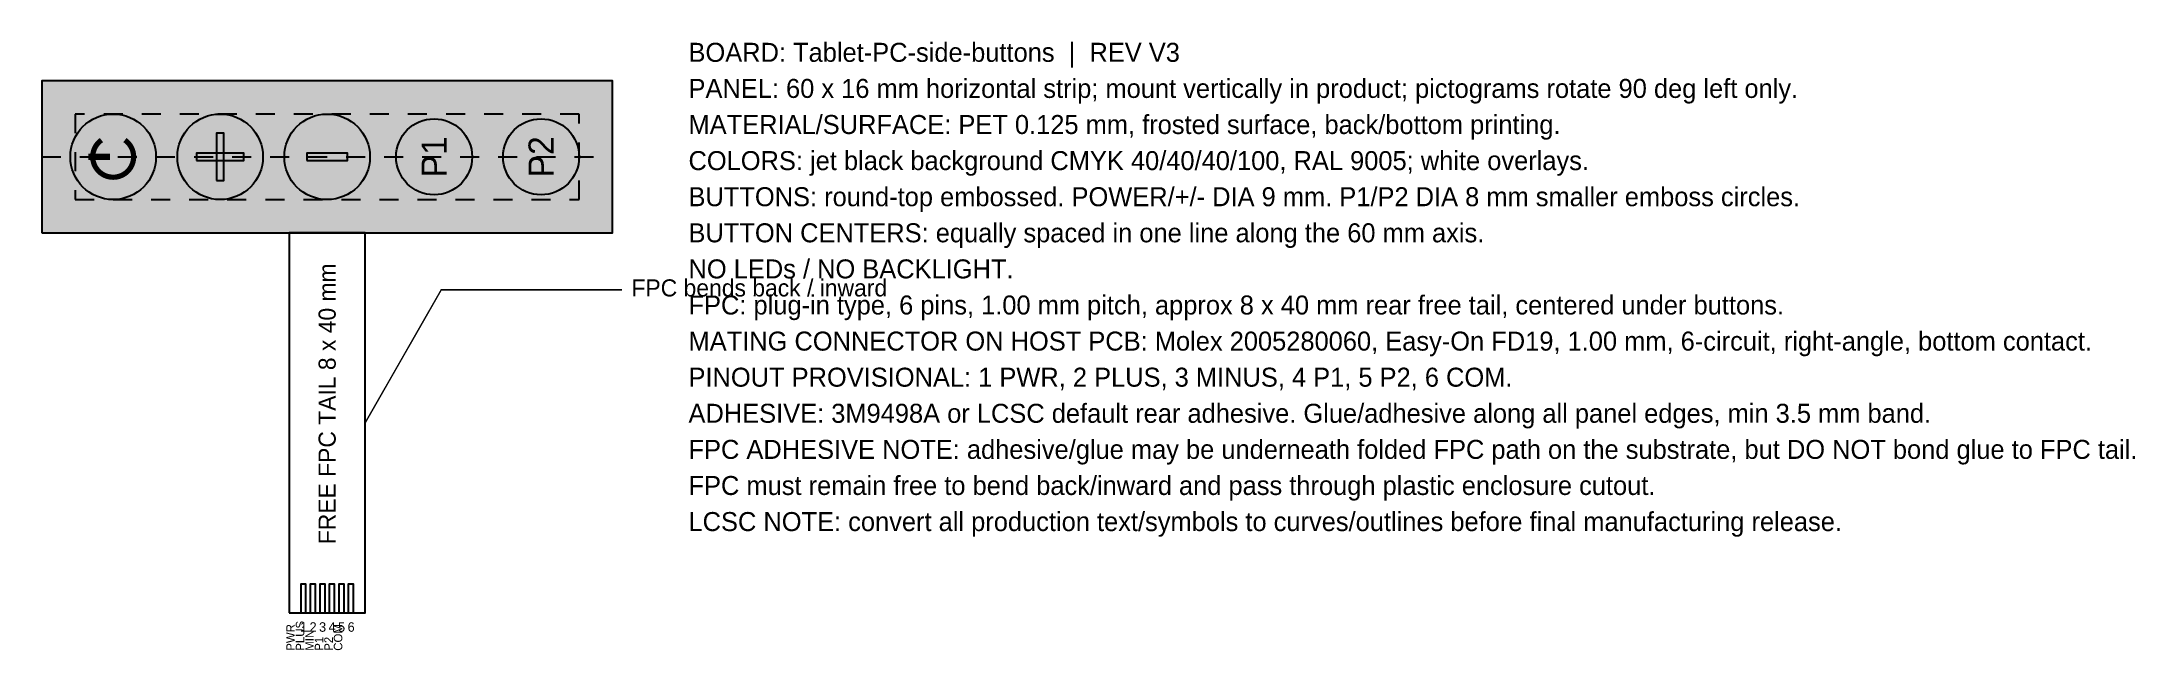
# Model space of a CAD drawing. Header units: millimetres. Extents: x 0 to 220, y -44 to 20.
import ezdxf
from ezdxf.enums import TextEntityAlignment as Align

# ---------------------------------------------------------------- set-up
doc = ezdxf.new("R2010")
doc.units = ezdxf.units.MM
doc.linetypes.add('DASHED', pattern=[4, 2, -2])
for name, color, linetype in [('00_PANEL_OUTER_CUT_DO_NOT_PRINT', 1, 'CONTINUOUS'), ('01_BACK_PRINT_FILL_JET_BLACK_CMYK_40_40_40_100_RAL9005', 250, 'CONTINUOUS'), ('02_BACK_PRINT_WHITE_OVERLAY_OUTLINED_ROTATED_90_LEFT', 7, 'CONTINUOUS'), ('03_ROUND_TOP_EMBOSS_BUTTONS_DIA9_POWER_PLUS_MINUS', 5, 'CONTINUOUS'), ('03B_ROUND_TOP_EMBOSS_BUTTONS_DIA8_P1_P2', 5, 'CONTINUOUS'), ('04_REAR_FPC_TAIL_FREE_NO_ADHESIVE_ON_TAIL', 3, 'CONTINUOUS'), ('05_REAR_ADHESIVE_3M9498A_EDGE_GLUE', 2, 'DASHED'), ('06_CONNECTOR_PINOUT_DO_NOT_PRINT', 4, 'CONTINUOUS'), ('07_ANNOTATION_NOTES_DO_NOT_PRINT', 6, 'CONTINUOUS')]:
    doc.layers.add(name, color=color, linetype=linetype)

msp = doc.modelspace()

# ---------------------------------------------------------------- linework, layer by layer
at = {"layer": '00_PANEL_OUTER_CUT_DO_NOT_PRINT'}
msp.add_lwpolyline([(0, 0), (60, 0), (60, 16), (0, 16)], close=True, dxfattribs=at)
at = {"layer": '01_BACK_PRINT_FILL_JET_BLACK_CMYK_40_40_40_100_RAL9005'}
msp.add_solid([(0, 0), (60, 0), (0, 16), (60, 16)], dxfattribs=at)
at = {"layer": '02_BACK_PRINT_WHITE_OVERLAY_OUTLINED_ROTATED_90_LEFT'}
for points, const_width in [([(6.2668, 9.7612), (6.1228, 9.651), (5.9886, 9.5291), (5.8651, 9.3963), (5.7533, 9.2536), (5.6539, 9.102), (5.5676, 8.9425), (5.4951, 8.7763), (5.4368, 8.6046), (5.3932, 8.4286), (5.3645, 8.2496), (5.3511, 8.0688), (5.3529, 7.8875), (5.3701, 7.707), (5.4023, 7.5286), (5.4495, 7.3535), (5.5113, 7.183), (5.5872, 7.0184), (5.6767, 6.8607), (5.7792, 6.7111), (5.8939, 6.5707), (6.02, 6.4404), (6.1567, 6.3213), (6.3029, 6.2141), (6.4577, 6.1196), (6.6198, 6.0384), (6.7882, 5.9712), (6.9617, 5.9185), (7.139, 5.8805), (7.3188, 5.8576), (7.5, 5.85), (7.6812, 5.8576), (7.861, 5.8805), (8.0383, 5.9185), (8.2118, 5.9712), (8.3802, 6.0384), (8.5423, 6.1196), (8.6971, 6.2141), (8.8433, 6.3213), (8.98, 6.4404), (9.1061, 6.5707), (9.2208, 6.7111), (9.3233, 6.8607), (9.4128, 7.0184), (9.4887, 7.183), (9.5505, 7.3535), (9.5977, 7.5286), (9.6299, 7.707), (9.6471, 7.8875), (9.6489, 8.0688), (9.6355, 8.2496), (9.6068, 8.4286), (9.5632, 8.6046), (9.5049, 8.7763), (9.4324, 8.9425), (9.3461, 9.102), (9.2467, 9.2536), (9.1349, 9.3963), (9.0114, 9.5291), (8.8772, 9.651), (8.7332, 9.7612)], 0.55), ([(7.15, 8), (4.9, 8)], 0.65)]:
    msp.add_lwpolyline(points, dxfattribs=dict(at, const_width=const_width))
for points in [[(18.375, 5.5), (19.125, 5.5), (19.125, 10.5), (18.375, 10.5)], [(16.25, 7.625), (21.25, 7.625), (21.25, 8.375), (16.25, 8.375)], [(27.85, 7.625), (32.15, 7.625), (32.15, 8.375), (27.85, 8.375)]]:
    msp.add_lwpolyline(points, close=True, dxfattribs=at)
for centre, radius in [((7.5, 8), 4.5), ((18.75, 8), 4.5), ((30, 8), 4.5), ((41.25, 8), 4), ((52.5, 8), 4)]:
    msp.add_circle(centre, radius, dxfattribs=at)
at = {"layer": '03_ROUND_TOP_EMBOSS_BUTTONS_DIA9_POWER_PLUS_MINUS'}
for centre in [(7.5, 8), (18.75, 8), (30, 8)]:
    msp.add_circle(centre, 4.5, dxfattribs=at)
at = {"layer": '03B_ROUND_TOP_EMBOSS_BUTTONS_DIA8_P1_P2'}
for centre in [(41.25, 8), (52.5, 8)]:
    msp.add_circle(centre, 4, dxfattribs=at)
at = {"layer": '04_REAR_FPC_TAIL_FREE_NO_ADHESIVE_ON_TAIL', "const_width": 0.25}
msp.add_lwpolyline([(26, 0), (34, 0)], dxfattribs=at)
at = {"layer": '04_REAR_FPC_TAIL_FREE_NO_ADHESIVE_ON_TAIL'}
msp.add_lwpolyline([(26, -40), (34, -40), (34, 0), (26, 0)], close=True, dxfattribs=at)
at = {"layer": '05_REAR_ADHESIVE_3M9498A_EDGE_GLUE', "linetype": 'DASHED'}
for points in [[(0, 0), (60, 0), (60, 16), (0, 16)], [(3.5, 3.5), (56.5, 3.5), (56.5, 12.5), (3.5, 12.5)]]:
    msp.add_lwpolyline(points, close=True, dxfattribs=at)
at = {"layer": '06_CONNECTOR_PINOUT_DO_NOT_PRINT'}
for points in [[(27.225, -40), (27.775, -40), (27.775, -37), (27.225, -37)], [(28.225, -40), (28.775, -40), (28.775, -37), (28.225, -37)], [(29.225, -40), (29.775, -40), (29.775, -37), (29.225, -37)], [(30.225, -40), (30.775, -40), (30.775, -37), (30.225, -37)], [(31.225, -40), (31.775, -40), (31.775, -37), (31.225, -37)], [(32.225, -40), (32.775, -40), (32.775, -37), (32.225, -37)]]:
    msp.add_lwpolyline(points, close=True, dxfattribs=at)
at = {"layer": '07_ANNOTATION_NOTES_DO_NOT_PRINT', "linetype": 'DASHED'}
msp.add_lwpolyline([(0, 8), (60, 8)], dxfattribs=at)
at = {"layer": '07_ANNOTATION_NOTES_DO_NOT_PRINT', "const_width": 0.15}
msp.add_lwpolyline([(61, -6), (42, -6), (34, -20)], dxfattribs=at)

# ---------------------------------------------------------------- texts
at = {"layer": '02_BACK_PRINT_WHITE_OVERLAY_OUTLINED_ROTATED_90_LEFT'}
for s, p in [('P1', (41.25, 8)), ('P2', (52.5, 8))]:
    msp.add_text(s, height=2.65, rotation=90, dxfattribs=at).set_placement(p, align=Align.MIDDLE_CENTER)
at = {"layer": '04_REAR_FPC_TAIL_FREE_NO_ADHESIVE_ON_TAIL'}
msp.add_text('FREE FPC TAIL 8 x 40 mm', height=1.8, rotation=90, dxfattribs=at).set_placement((30, -18), align=Align.MIDDLE_CENTER)
at = {"layer": '06_CONNECTOR_PINOUT_DO_NOT_PRINT'}
for s, p in [('PWR', (26.6, -44)), ('PLUS', (27.6, -44)), ('COM', (31.6, -44)), ('MIN', (28.6, -44)), ('P1', (29.6, -44)), ('P2', (30.6, -44))]:
    msp.add_text(s, height=0.9, rotation=90, dxfattribs=at).set_placement(p)
for s, p in [('1', (27.15, -42)), ('2', (28.15, -42)), ('3', (29.15, -42)), ('4', (30.15, -42)), ('5', (31.15, -42)), ('6', (32.15, -42))]:
    msp.add_text(s, height=1, dxfattribs=at).set_placement(p)
at = {"layer": '07_ANNOTATION_NOTES_DO_NOT_PRINT'}
for s, height, p in [('BOARD: Tablet-PC-side-buttons  |  REV V3', 2, (68, 18)), ('PANEL: 60 x 16 mm horizontal strip; mount vertically in product; pictograms rotate 90 deg left only.', 2, (68, 14.2)), ('MATERIAL/SURFACE: PET 0.125 mm, frosted surface, back/bottom printing.', 2, (68, 10.4)), ('COLORS: jet black background CMYK 40/40/40/100, RAL 9005; white overlays.', 2, (68, 6.6)), ('BUTTONS: round-top embossed. POWER/+/- DIA 9 mm. P1/P2 DIA 8 mm smaller emboss circles.', 2, (68, 2.8)), ('BUTTON CENTERS: equally spaced in one line along the 60 mm axis.', 2, (68, -1)), ('NO LEDs / NO BACKLIGHT.', 2, (68, -4.8)), ('FPC bends back / inward', 1.8, (62, -6.7)), ('FPC: plug-in type, 6 pins, 1.00 mm pitch, approx 8 x 40 mm rear free tail, centered under buttons.', 2, (68, -8.6)), ('MATING CONNECTOR ON HOST PCB: Molex 2005280060, Easy-On FD19, 1.00 mm, 6-circuit, right-angle, bottom contact.', 2, (68, -12.4)), ('PINOUT PROVISIONAL: 1 PWR, 2 PLUS, 3 MINUS, 4 P1, 5 P2, 6 COM.', 2, (68, -16.2)), ('ADHESIVE: 3M9498A or LCSC default rear adhesive. Glue/adhesive along all panel edges, min 3.5 mm band.', 2, (68, -20)), ('FPC ADHESIVE NOTE: adhesive/glue may be underneath folded FPC path on the substrate, but DO NOT bond glue to FPC tail.', 2, (68, -23.8)), ('FPC must remain free to bend back/inward and pass through plastic enclosure cutout.', 2, (68, -27.6)), ('LCSC NOTE: convert all production text/symbols to curves/outlines before final manufacturing release.', 2, (68, -31.4))]:
    msp.add_text(s, height=height, dxfattribs=at).set_placement(p)

doc.saveas('drawing.dxf')
